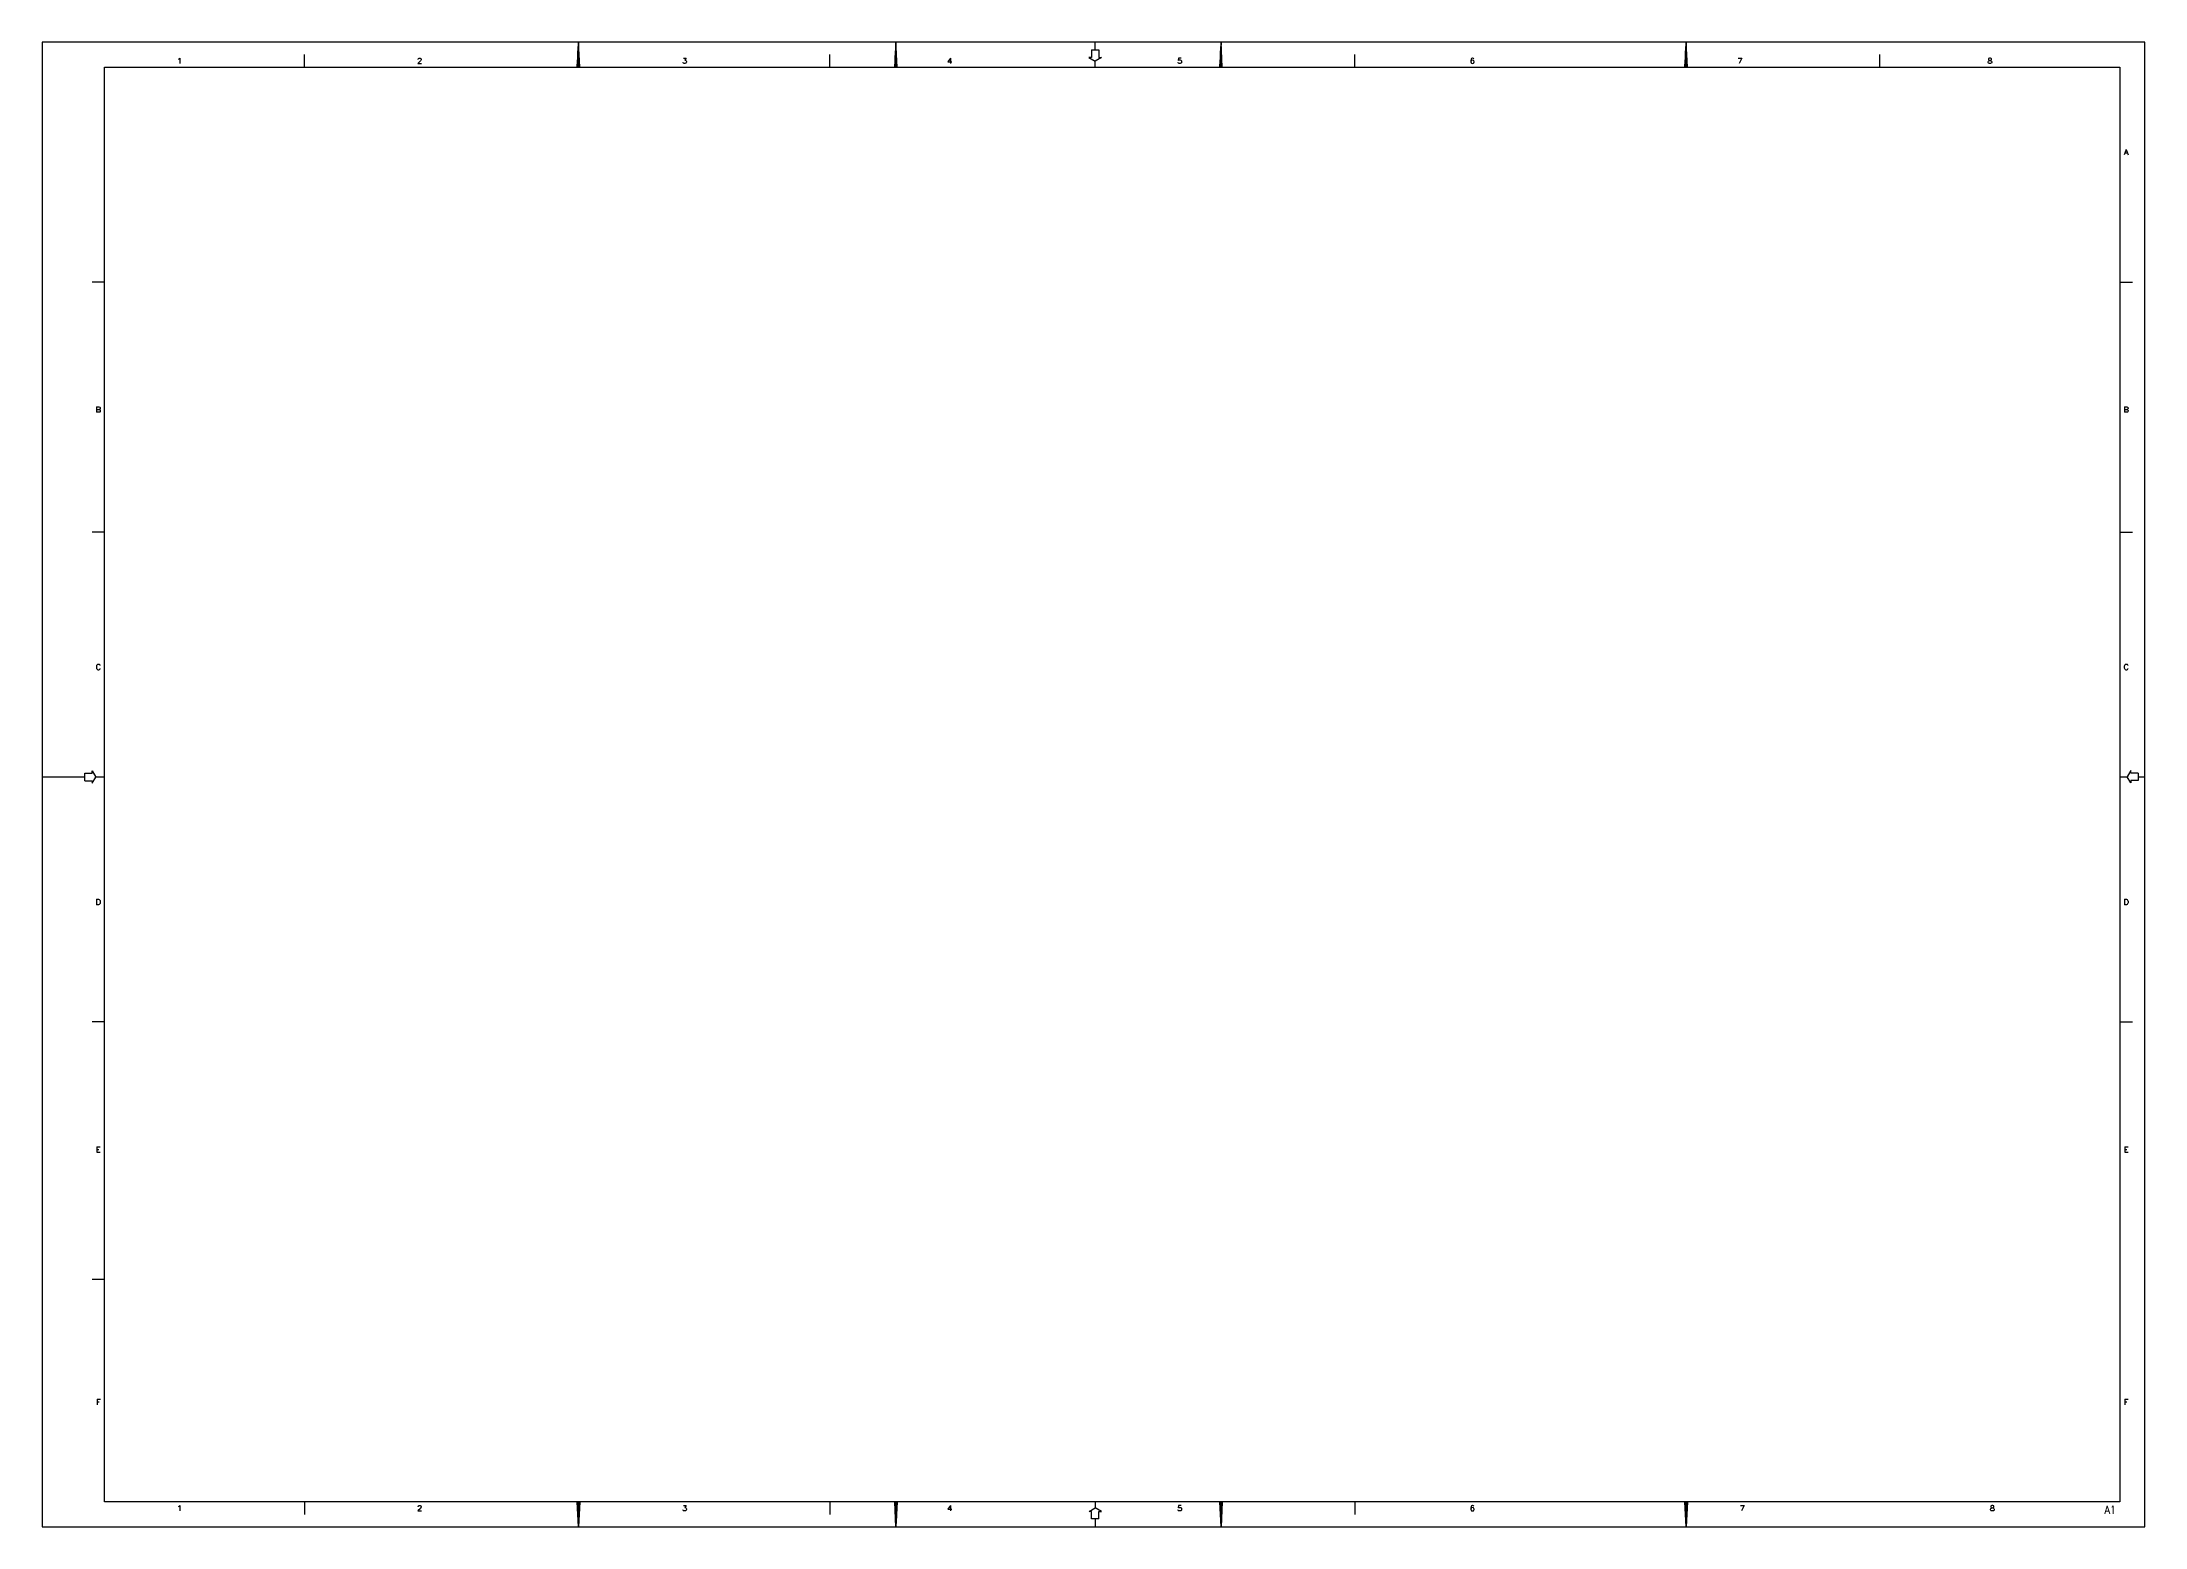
# Model space of a CAD drawing. Header units: millimetres. Extents: x -312439 to 477422, y -331570 to 212570.
# Drawn here: x 391208 to 433258, y 46383 to 76083 of the extents above; entities that cross this region are included whole.
import ezdxf
from ezdxf.enums import TextEntityAlignment as Align

# ---------------------------------------------------------------- set-up
doc = ezdxf.new("R2010")
doc.units = ezdxf.units.MM
doc.layers.add('FORMATO A1', color=1, linetype='Continuous')
doc.styles.add('ROMANS', font='romans.shx', dxfattribs={"height": 187.5})

# ---------------------------------------------------------------- blocks, each defined once
blk = doc.blocks.new('A$C2D342850')
at = {"layer": 'FORMATO A1', "color": 1, "linetype": 'Continuous'}
for p, q in [((84100, 0), (0, 0)), ((0, 0), (0, -59400)), ((21450, 0), (21399.5, -1000)), ((21450, -1000), (21450, 0)), ((21500.5, -1000), (21450, 0)), ((34150, 0), (34099.5, -1000)), ((34150, -1000), (34150, 0)), ((34200.5, -1000), (34150, 0)), ((42116, -316.2), (42116, 0)), ((47150, 0), (47099.5, -1000)), ((47150, -1000), (47150, 0)), ((47200.5, -1000), (47150, 0)), ((65750, 0), (65699.5, -1000)), ((65750, -1000), (65750, 0)), ((65800.5, -1000), (65750, 0)), ((84100, -59400), (84100, 0)), ((10500, -1000), (10500, -500)), ((21414, -1000), (21414, -712.87)), ((21423, -1000), (21423, -534.65)), ((21432, -1000), (21432, -356.44)), ((21441, -1000), (21441, -178.22)), ((21459, -1000), (21459, -178.22)), ((21468, -1000), (21468, -356.44)), ((21477, -1000), (21477, -534.65)), ((21486, -1000), (21486, -712.87)), ((31500, -1000), (31500, -500)), ((34114, -1000), (34114, -712.87)), ((34123, -1000), (34123, -534.65)), ((34132, -1000), (34132, -356.44)), ((34141, -1000), (34141, -178.22)), ((34159, -1000), (34159, -178.22)), ((34168, -1000), (34168, -356.44)), ((34177, -1000), (34177, -534.65)), ((34186, -1000), (34186, -712.87)), ((36331.76, -643.44), (36331.76, -860)), ((41867.9, -616.2), (42116.1, -759.4)), ((41967.9, -616.2), (41867.9, -616.2)), ((41967.7, -316.2), (42264.2, -316.2)), ((41967.9, -316.2), (41967.9, -616.2)), ((42116, -1000), (42116, -759.5)), ((42364.2, -616.2), (42116.1, -759.4)), ((42264.2, -316.2), (42264.2, -616.2)), ((42264.2, -616.2), (42364.2, -616.2)), ((47114, -1000), (47114, -712.87)), ((47123, -1000), (47123, -534.65)), ((47132, -1000), (47132, -356.44)), ((47141, -1000), (47141, -178.22)), ((47159, -1000), (47159, -178.22)), ((47168, -1000), (47168, -356.44)), ((47177, -1000), (47177, -534.65)), ((47186, -1000), (47186, -712.87)), ((52500, -1000), (52500, -500)), ((65714, -1000), (65714, -712.87)), ((65723, -1000), (65723, -534.65)), ((65732, -1000), (65732, -356.44)), ((65741, -1000), (65741, -178.22)), ((65759, -1000), (65759, -178.22)), ((65768, -1000), (65768, -356.44)), ((65777, -1000), (65777, -534.65)), ((65786, -1000), (65786, -712.87)), ((67827.8, -643.44), (67972.17, -643.44)), ((67972.17, -643.44), (67869.05, -860)), ((73500, -1000), (73500, -500)), ((21405, -1000), (21405, -891.09)), ((21495, -1000), (21495, -891.09)), ((34105, -1000), (34105, -891.09)), ((34195, -1000), (34195, -891.09)), ((47105, -1000), (47105, -891.09)), ((47195, -1000), (47195, -891.09)), ((65705, -1000), (65705, -891.09)), ((65795, -1000), (65795, -891.09)), ((83350.89, -4293.44), (83268.39, -4510)), ((83299.33, -4437.81), (83402.46, -4437.81)), ((83350.89, -4293.44), (83433.39, -4510)), ((2500, -9600), (2000, -9600)), ((83100, -9600), (83600, -9600)), ((2183.79, -14593.44), (2183.79, -14810)), ((83283.79, -14593.44), (83283.79, -14810)), ((2500, -19600), (2000, -19600)), ((83100, -19600), (83600, -19600)), ((1706.7, -29400.1), (13.4, -29400.1)), ((1706.7, -29251.8), (2006.7, -29251.8)), ((1706.7, -29548.3), (1706.7, -29251.8)), ((2006.7, -29151.8), (2150, -29400)), ((2006.7, -29251.8), (2006.7, -29151.8)), ((2006.7, -29648.1), (2150, -29400)), ((2500, -29400.1), (2152.8, -29400.1)), ((83100, -29390), (83390.3, -29390)), ((83533.6, -29142), (83390.3, -29390.1)), ((83533.6, -29638.3), (83390.3, -29390.1)), ((83533.6, -29242), (83533.6, -29142)), ((83833.6, -29242), (83533.6, -29242)), ((83833.6, -29241.8), (83833.6, -29538.3)), ((83833.6, -29390), (84100, -29390)), ((1706.7, -29548.1), (2006.7, -29548.1)), ((2006.7, -29548.1), (2006.7, -29648.1)), ((83533.6, -29538.3), (83533.6, -29638.3)), ((83833.6, -29538.3), (83533.6, -29538.3)), ((2183.79, -34293.44), (2183.79, -34510)), ((83283.79, -34293.44), (83283.79, -34510)), ((2500, -39200), (2000, -39200)), ((83100, -39200), (83600, -39200)), ((2194.1, -44193.44), (2194.1, -44410)), ((2194.1, -44193.44), (2328.16, -44193.44)), ((2194.1, -44296.56), (2276.6, -44296.56)), ((2194.1, -44410), (2328.16, -44410)), ((83294.1, -44193.44), (83428.16, -44193.44)), ((83294.1, -44193.44), (83294.1, -44410)), ((83294.1, -44296.56), (83376.6, -44296.56)), ((83294.1, -44410), (83428.16, -44410)), ((2500, -49500), (2000, -49500)), ((2199.27, -54293.44), (2199.27, -54510)), ((2199.27, -54293.44), (2333.33, -54293.44)), ((2199.27, -54396.56), (2281.77, -54396.56)), ((83299.27, -54293.44), (83299.27, -54510)), ((83299.27, -54293.44), (83433.33, -54293.44)), ((83299.27, -54396.56), (83381.77, -54396.56)), ((10500, -58400), (10500, -58900)), ((21450, -59400), (21399.5, -58400)), ((21405, -58400), (21405, -58508.91)), ((21414, -58400), (21414, -58687.13)), ((21423, -58400), (21423, -58865.35)), ((21432, -58400), (21432, -59043.56)), ((21441, -58400), (21441, -59221.78)), ((21450, -58400), (21450, -59400)), ((21500.5, -58400), (21450, -59400)), ((21459, -58400), (21459, -59221.78)), ((21468, -58400), (21468, -59043.56)), ((21477, -58400), (21477, -58865.35)), ((21486, -58400), (21486, -58687.13)), ((21495, -58400), (21495, -58508.91)), ((31500, -58400), (31500, -58900)), ((34150, -59400), (34099.5, -58400)), ((34105, -58400), (34105, -58508.91)), ((34114, -58400), (34114, -58687.13)), ((34123, -58400), (34123, -58865.35)), ((34132, -58400), (34132, -59043.56)), ((34141, -58400), (34141, -59221.78)), ((34150, -58400), (34150, -59400)), ((34200.5, -58400), (34150, -59400)), ((34159, -58400), (34159, -59221.78)), ((34168, -58400), (34168, -59043.56)), ((34177, -58400), (34177, -58865.35)), ((34186, -58400), (34186, -58687.13)), ((34195, -58400), (34195, -58508.91)), ((36331.76, -58543.44), (36331.76, -58760)), ((41871.7, -58779.7), (42119.9, -58636.4)), ((41971.7, -58779.7), (41871.7, -58779.7)), ((41971.7, -59079.7), (41971.7, -58779.7)), ((42119.9, -58400), (42119.9, -58635.9)), ((42368, -58779.7), (42119.9, -58636.4)), ((42268, -58779.7), (42368, -58779.7)), ((42268, -59079.7), (42268, -58779.7)), ((47150, -59400), (47099.5, -58400)), ((47105, -58400), (47105, -58508.91)), ((47114, -58400), (47114, -58687.13)), ((47123, -58400), (47123, -58865.35)), ((47132, -58400), (47132, -59043.56)), ((47141, -58400), (47141, -59221.78)), ((47150, -58400), (47150, -59400)), ((47200.5, -58400), (47150, -59400)), ((47159, -58400), (47159, -59221.78)), ((47168, -58400), (47168, -59043.56)), ((47177, -58400), (47177, -58865.35)), ((47186, -58400), (47186, -58687.13)), ((47195, -58400), (47195, -58508.91)), ((52500, -58400), (52500, -58900)), ((65750, -59400), (65699.5, -58400)), ((65705, -58400), (65705, -58508.91)), ((65714, -58400), (65714, -58687.13)), ((65723, -58400), (65723, -58865.35)), ((65732, -58400), (65732, -59043.56)), ((65741, -58400), (65741, -59221.78)), ((65800.5, -58400), (65750, -59400)), ((65750, -58400), (65750, -59400)), ((65759, -58400), (65759, -59221.78)), ((65768, -58400), (65768, -59043.56)), ((65777, -58400), (65777, -58865.35)), ((65786, -58400), (65786, -58687.13)), ((65795, -58400), (65795, -58508.91)), ((67927.8, -58543.44), (68072.17, -58543.44)), ((68072.17, -58543.44), (67969.05, -58760)), ((0, -59400), (84100, -59400)), ((42268.2, -59079.7), (41971.7, -59079.7)), ((42119.9, -59079.7), (42119.9, -59400))]:
    blk.add_line(p, q, dxfattribs=at)
at = {"layer": 'FORMATO A1', "color": 2, "linetype": 'Continuous'}
for p, q in [((2500, -1000), (83100, -1000)), ((2500, -58400), (2500, -1000)), ((83100, -1000), (83100, -58400)), ((83100, -43400.56), (83100, -46400.56)), ((83100, -58400), (2500, -58400))]:
    blk.add_line(p, q, dxfattribs=at)
at = {"layer": 'FORMATO A1', "color": 1, "linetype": 'Continuous'}
for points in [[(5458.74, -684.69), (5479.36, -674.37), (5510.3, -643.44), (5510.3, -860)], [(15038.95, -695), (15038.95, -684.69), (15049.26, -664.06), (15059.58, -653.75), (15080.2, -643.44), (15121.45, -643.44), (15142.08, -653.75), (15152.39, -664.06), (15162.7, -684.69), (15162.7, -705.31), (15152.39, -725.94), (15131.76, -756.87), (15028.64, -860), (15173.01, -860)], [(25649.26, -643.44), (25762.7, -643.44), (25700.83, -725.94), (25731.76, -725.94), (25752.39, -736.25), (25762.7, -746.56), (25773.01, -777.5), (25773.01, -798.12), (25762.7, -829.06), (25742.08, -849.69), (25711.14, -860), (25680.2, -860), (25649.26, -849.69), (25638.95, -839.37), (25628.64, -818.75)], [(36331.76, -643.44), (36228.64, -787.81), (36383.33, -787.81)], [(45552.39, -643.44), (45449.26, -643.44), (45438.95, -736.25), (45449.26, -725.94), (45480.2, -715.62), (45511.14, -715.62), (45542.08, -725.94), (45562.7, -746.56), (45573.01, -777.5), (45573.01, -798.12), (45562.7, -829.06), (45542.08, -849.69), (45511.14, -860), (45480.2, -860), (45449.26, -849.69), (45438.95, -839.37), (45428.64, -818.75)], [(57262.7, -674.37), (57252.39, -653.75), (57221.45, -643.44), (57200.83, -643.44), (57169.89, -653.75), (57149.26, -684.69), (57138.95, -736.25), (57138.95, -787.81), (57149.26, -829.06), (57169.89, -849.69), (57200.83, -860), (57211.14, -860), (57242.08, -849.69), (57262.7, -829.06), (57273.01, -798.12), (57273.01, -787.81), (57262.7, -756.87), (57242.08, -736.25), (57211.14, -725.94), (57200.83, -725.94), (57169.89, -736.25), (57149.26, -756.87), (57138.95, -787.81)], [(77880.2, -643.44), (77849.26, -653.75), (77838.95, -674.37), (77838.95, -695), (77849.26, -715.62), (77869.89, -725.94), (77911.14, -736.25), (77942.08, -746.56), (77962.7, -767.19), (77973.01, -787.81), (77973.01, -818.75), (77962.7, -839.37), (77952.39, -849.69), (77921.45, -860), (77880.2, -860), (77849.26, -849.69), (77838.95, -839.37), (77828.64, -818.75), (77828.64, -787.81), (77838.95, -767.19), (77859.58, -746.56), (77890.51, -736.25), (77931.76, -725.94), (77952.39, -715.62), (77962.7, -695), (77962.7, -674.37), (77952.39, -653.75), (77921.45, -643.44), (77880.2, -643.44)], [(2183.79, -14593.44), (2276.6, -14593.44), (2307.54, -14603.75), (2317.85, -14614.06), (2328.17, -14634.69), (2328.17, -14655.31), (2317.85, -14675.94), (2307.54, -14686.25), (2276.6, -14696.56)], [(2183.79, -14696.56), (2276.6, -14696.56), (2307.54, -14706.87), (2317.85, -14717.19), (2328.17, -14737.81), (2328.17, -14768.75), (2317.85, -14789.37), (2307.54, -14799.69), (2276.6, -14810), (2183.79, -14810)], [(83283.79, -14593.44), (83376.6, -14593.44), (83407.54, -14603.75), (83417.85, -14614.06), (83428.17, -14634.69), (83428.17, -14655.31), (83417.85, -14675.94), (83407.54, -14686.25), (83376.6, -14696.56)], [(83283.79, -14696.56), (83376.6, -14696.56), (83407.54, -14706.87), (83417.85, -14717.19), (83428.17, -14737.81), (83428.17, -14768.75), (83417.85, -14789.37), (83407.54, -14799.69), (83376.6, -14810), (83283.79, -14810)], [(2328.17, -24945), (2317.85, -24924.37), (2297.23, -24903.75), (2276.6, -24893.44), (2235.35, -24893.44), (2214.73, -24903.75), (2194.1, -24924.37), (2183.79, -24945), (2173.48, -24975.94), (2173.48, -25027.5), (2183.79, -25058.44), (2194.1, -25079.06), (2214.73, -25099.69), (2235.35, -25110), (2276.6, -25110), (2297.23, -25099.69), (2317.85, -25079.06), (2328.17, -25058.44)], [(83428.17, -24945), (83417.85, -24924.37), (83397.23, -24903.75), (83376.6, -24893.44), (83335.35, -24893.44), (83314.73, -24903.75), (83294.1, -24924.37), (83283.79, -24945), (83273.48, -24975.94), (83273.48, -25027.5), (83283.79, -25058.44), (83294.1, -25079.06), (83314.73, -25099.69), (83335.35, -25110), (83376.6, -25110), (83397.23, -25099.69), (83417.85, -25079.06), (83428.17, -25058.44)], [(2183.79, -34293.44), (2255.98, -34293.44), (2286.92, -34303.75), (2307.54, -34324.37), (2317.85, -34345), (2328.17, -34375.94), (2328.17, -34427.5), (2317.85, -34458.44), (2307.54, -34479.06), (2286.92, -34499.69), (2255.98, -34510), (2183.79, -34510)], [(83283.79, -34293.44), (83355.98, -34293.44), (83386.92, -34303.75), (83407.54, -34324.37), (83417.85, -34345), (83428.17, -34375.94), (83428.17, -34427.5), (83417.85, -34458.44), (83407.54, -34479.06), (83386.92, -34499.69), (83355.98, -34510), (83283.79, -34510)], [(5458.74, -58584.69), (5479.36, -58574.37), (5510.3, -58543.44), (5510.3, -58760)], [(15038.95, -58595), (15038.95, -58584.69), (15049.26, -58564.06), (15059.58, -58553.75), (15080.2, -58543.44), (15121.45, -58543.44), (15142.08, -58553.75), (15152.39, -58564.06), (15162.7, -58584.69), (15162.7, -58605.31), (15152.39, -58625.94), (15131.76, -58656.87), (15028.64, -58760), (15173.01, -58760)], [(25649.26, -58543.44), (25762.7, -58543.44), (25700.83, -58625.94), (25731.76, -58625.94), (25752.39, -58636.25), (25762.7, -58646.56), (25773.01, -58677.5), (25773.01, -58698.12), (25762.7, -58729.06), (25742.08, -58749.69), (25711.14, -58760), (25680.2, -58760), (25649.26, -58749.69), (25638.95, -58739.37), (25628.64, -58718.75)], [(36331.76, -58543.44), (36228.64, -58687.81), (36383.33, -58687.81)], [(45552.39, -58543.44), (45449.26, -58543.44), (45438.95, -58636.25), (45449.26, -58625.94), (45480.2, -58615.62), (45511.14, -58615.62), (45542.08, -58625.94), (45562.7, -58646.56), (45573.01, -58677.5), (45573.01, -58698.12), (45562.7, -58729.06), (45542.08, -58749.69), (45511.14, -58760), (45480.2, -58760), (45449.26, -58749.69), (45438.95, -58739.37), (45428.64, -58718.75)], [(57262.7, -58574.37), (57252.39, -58553.75), (57221.45, -58543.44), (57200.83, -58543.44), (57169.89, -58553.75), (57149.26, -58584.69), (57138.95, -58636.25), (57138.95, -58687.81), (57149.26, -58729.06), (57169.89, -58749.69), (57200.83, -58760), (57211.14, -58760), (57242.08, -58749.69), (57262.7, -58729.06), (57273.01, -58698.12), (57273.01, -58687.81), (57262.7, -58656.87), (57242.08, -58636.25), (57211.14, -58625.94), (57200.83, -58625.94), (57169.89, -58636.25), (57149.26, -58656.87), (57138.95, -58687.81)], [(77980.2, -58543.44), (77949.26, -58553.75), (77938.95, -58574.37), (77938.95, -58595), (77949.26, -58615.62), (77969.89, -58625.94), (78011.14, -58636.25), (78042.08, -58646.56), (78062.7, -58667.19), (78073.01, -58687.81), (78073.01, -58718.75), (78062.7, -58739.37), (78052.39, -58749.69), (78021.45, -58760), (77980.2, -58760), (77949.26, -58749.69), (77938.95, -58739.37), (77928.64, -58718.75), (77928.64, -58687.81), (77938.95, -58667.19), (77959.58, -58646.56), (77990.51, -58636.25), (78031.76, -58625.94), (78052.39, -58615.62), (78062.7, -58595), (78062.7, -58574.37), (78052.39, -58553.75), (78021.45, -58543.44), (77980.2, -58543.44)]]:
    blk.add_lwpolyline(points, dxfattribs=at)
at = {"layer": 'FORMATO A1', "color": 1, "linetype": 'Continuous', "style": 'ROMANS', "width": 0.875}
blk.add_text('A1', height=320, dxfattribs=at).set_placement((82943.7, -58714), align=Align.MIDDLE_RIGHT)

msp = doc.modelspace()

# ---------------------------------------------------------------- block references
at = {"layer": 'FORMATO A1', "xscale": 0.5, "yscale": 0.5, "zscale": 0.5}
msp.add_blockref('A$C2D342850', (391207.512, 76083.155, 0), dxfattribs=at)

doc.saveas('drawing.dxf')
